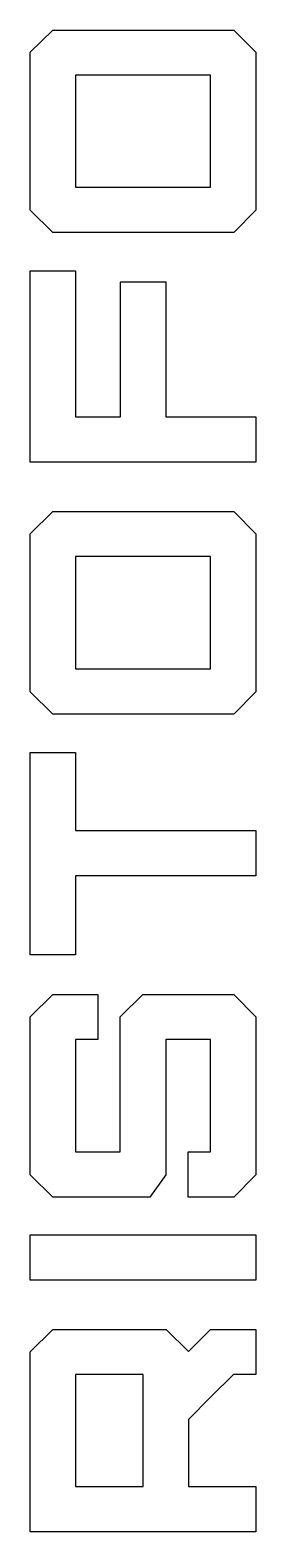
# Model space of a CAD drawing. Extents: x -2.5 to 29.1, y -2.1 to 32.5.
# Drawn here: x -2.51 to -1.51, y 5.59 to 12.25 of the extents above; entities that cross this region are included whole.
import ezdxf

# ---------------------------------------------------------------- set-up
doc = ezdxf.new("R2010")
doc.units = 0
doc.header["$MEASUREMENT"] = 0
doc.layers.add('BLACK', color=7, linetype='CONTINUOUS')

msp = doc.modelspace()

# ---------------------------------------------------------------- linework, layer by layer
at = {"layer": 'Black'}
for p, q in [((-2.51207, 12.1474), (-2.41068, 12.2459)), ((-2.41068, 12.2459), (-2.41067, 12.2459)), ((-2.41067, 12.2459), (-2.41066, 12.2459)), ((-2.41066, 12.2459), (-2.4106, 12.2459)), ((-2.4106, 12.2459), (-2.41054, 12.246)), ((-2.41054, 12.246), (-2.41052, 12.246)), ((-2.41052, 12.246), (-2.41051, 12.246)), ((-2.41051, 12.246), (-2.41044, 12.246)), ((-2.41044, 12.246), (-2.41037, 12.246)), ((-2.41037, 12.246), (-2.41035, 12.246)), ((-2.41035, 12.246), (-2.41034, 12.246)), ((-2.41034, 12.246), (-1.61022, 12.246)), ((-1.61022, 12.246), (-1.6102, 12.246)), ((-1.6102, 12.246), (-1.61018, 12.246)), ((-1.61018, 12.246), (-1.61012, 12.246)), ((-1.61012, 12.246), (-1.61005, 12.246)), ((-1.61005, 12.246), (-1.61003, 12.246)), ((-1.61003, 12.246), (-1.61001, 12.246)), ((-1.61001, 12.246), (-1.60996, 12.2459)), ((-1.60996, 12.2459), (-1.6099, 12.2459)), ((-1.6099, 12.2459), (-1.60989, 12.2459)), ((-1.60989, 12.2459), (-1.60987, 12.2459)), ((-1.60987, 12.2459), (-1.51137, 12.1474)), ((-2.51222, 12.147), (-2.5122, 12.1471)), ((-2.51222, 11.4474), (-2.51222, 12.147)), ((-2.51222, 12.147), (-2.51221, 12.147)), ((-2.51221, 12.147), (-2.51222, 12.147)), ((-2.5122, 12.1471), (-2.51219, 12.1472)), ((-2.51219, 12.1472), (-2.51218, 12.1472)), ((-2.51218, 12.1472), (-2.51217, 12.1472)), ((-2.51217, 12.1472), (-2.51213, 12.1473)), ((-2.51213, 12.1473), (-2.5121, 12.1473)), ((-2.5121, 12.1473), (-2.51208, 12.1473)), ((-2.51208, 12.1473), (-2.51207, 12.1474)), ((-1.51137, 12.1474), (-1.51135, 12.1473)), ((-1.51135, 12.1473), (-1.51134, 12.1473)), ((-1.51134, 12.1473), (-1.5113, 12.1473)), ((-1.5113, 12.1473), (-1.51127, 12.1472)), ((-1.51127, 12.1472), (-1.51126, 12.1472)), ((-1.51126, 12.1472), (-1.51125, 12.1472)), ((-1.51125, 12.1472), (-1.51124, 12.1471)), ((-1.51124, 12.1471), (-1.51122, 12.147)), ((-1.51122, 12.147), (-1.51122, 12.147)), ((-1.51122, 12.147), (-1.51122, 12.147)), ((-1.51122, 12.147), (-1.51122, 11.4474)), ((-2.31133, 12.0466), (-2.31133, 11.5493)), ((-1.71208, 12.0466), (-2.31133, 12.0466)), ((-1.71208, 11.5493), (-1.71208, 12.0466)), ((-2.31133, 11.5493), (-1.71208, 11.5493)), ((-2.5122, 11.4473), (-2.51222, 11.4474)), ((-2.51222, 11.4474), (-2.51221, 11.4474)), ((-2.51221, 11.4474), (-2.51222, 11.4474)), ((-2.51219, 11.4472), (-2.5122, 11.4473)), ((-2.51218, 11.4472), (-2.51219, 11.4472)), ((-2.51217, 11.4472), (-2.51218, 11.4472)), ((-2.51213, 11.4472), (-2.51217, 11.4472)), ((-2.5121, 11.4471), (-2.51213, 11.4472)), ((-2.51208, 11.4471), (-2.5121, 11.4471)), ((-2.51207, 11.4471), (-2.51208, 11.4471)), ((-2.41068, 11.3485), (-2.51207, 11.4471)), ((-1.51136, 11.4471), (-1.60987, 11.3485)), ((-1.51135, 11.4471), (-1.51136, 11.4471)), ((-1.51134, 11.4471), (-1.51135, 11.4471)), ((-1.5113, 11.4472), (-1.51134, 11.4471)), ((-1.51127, 11.4472), (-1.5113, 11.4472)), ((-1.51126, 11.4472), (-1.51127, 11.4472)), ((-1.51125, 11.4472), (-1.51126, 11.4472)), ((-1.51124, 11.4473), (-1.51125, 11.4472)), ((-1.51122, 11.4474), (-1.51124, 11.4473)), ((-1.51122, 11.4474), (-1.51122, 11.4474)), ((-1.51122, 11.4474), (-1.51122, 11.4474)), ((-2.41067, 11.3485), (-2.41068, 11.3485)), ((-2.41066, 11.3485), (-2.41067, 11.3485)), ((-2.41064, 11.3485), (-2.41066, 11.3485)), ((-2.41063, 11.3485), (-2.41064, 11.3485)), ((-2.41058, 11.3485), (-2.41063, 11.3485)), ((-2.41054, 11.3484), (-2.41058, 11.3485)), ((-2.41052, 11.3484), (-2.41054, 11.3484)), ((-2.41051, 11.3484), (-2.41052, 11.3484)), ((-2.41049, 11.3484), (-2.41051, 11.3484)), ((-2.41047, 11.3484), (-2.41049, 11.3484)), ((-2.41042, 11.3484), (-2.41047, 11.3484)), ((-2.41037, 11.3484), (-2.41042, 11.3484)), ((-2.41036, 11.3484), (-2.41037, 11.3484)), ((-2.41034, 11.3484), (-2.41036, 11.3484)), ((-1.61022, 11.3484), (-2.41034, 11.3484)), ((-1.6102, 11.3484), (-1.61022, 11.3484)), ((-1.61018, 11.3484), (-1.6102, 11.3484)), ((-1.61012, 11.3484), (-1.61018, 11.3484)), ((-1.61005, 11.3484), (-1.61012, 11.3484)), ((-1.61003, 11.3484), (-1.61005, 11.3484)), ((-1.61001, 11.3484), (-1.61003, 11.3484)), ((-1.60996, 11.3485), (-1.61001, 11.3484)), ((-1.6099, 11.3485), (-1.60996, 11.3485)), ((-1.60989, 11.3485), (-1.6099, 11.3485)), ((-1.60987, 11.3485), (-1.60989, 11.3485)), ((-2.51222, 10.3305), (-2.51222, 11.1786)), ((-2.51222, 11.1786), (-2.51221, 11.1786)), ((-2.51221, 11.1786), (-2.51221, 11.1787)), ((-2.51221, 11.1787), (-2.5122, 11.1787)), ((-2.5122, 11.1787), (-2.51219, 11.1788)), ((-2.51219, 11.1788), (-2.51217, 11.1788)), ((-2.51217, 11.1788), (-2.51215, 11.1788)), ((-2.51215, 11.1788), (-2.51212, 11.1789)), ((-2.51212, 11.1789), (-2.5121, 11.1789)), ((-2.5121, 11.1789), (-2.51207, 11.1789)), ((-2.51207, 11.1789), (-2.51204, 11.179)), ((-2.51204, 11.179), (-2.512, 11.179)), ((-2.512, 11.179), (-2.51197, 11.179)), ((-2.51197, 11.179), (-2.51193, 11.179)), ((-2.51193, 11.179), (-2.51189, 11.1791)), ((-2.51189, 11.1791), (-2.51185, 11.1791)), ((-2.51185, 11.1791), (-2.51181, 11.1791)), ((-2.51181, 11.1791), (-2.51177, 11.1791)), ((-2.51177, 11.1791), (-2.51172, 11.1791)), ((-2.51172, 11.1791), (-2.31183, 11.1791)), ((-2.31183, 11.1791), (-2.31179, 11.1791)), ((-2.31179, 11.1791), (-2.31174, 11.1791)), ((-2.31174, 11.1791), (-2.31171, 11.1791)), ((-2.31171, 11.1791), (-2.31166, 11.1791)), ((-2.31166, 11.1791), (-2.31162, 11.179)), ((-2.31162, 11.179), (-2.31158, 11.179)), ((-2.31158, 11.179), (-2.31155, 11.179)), ((-2.31155, 11.179), (-2.31151, 11.179)), ((-2.31151, 11.179), (-2.31148, 11.1789)), ((-2.31148, 11.1789), (-2.31145, 11.1789)), ((-2.31145, 11.1789), (-2.31143, 11.1789)), ((-2.31143, 11.1789), (-2.3114, 11.1788)), ((-2.3114, 11.1788), (-2.31138, 11.1788)), ((-2.31138, 11.1788), (-2.31136, 11.1788)), ((-2.31136, 11.1788), (-2.31135, 11.1787)), ((-2.31135, 11.1787), (-2.31134, 11.1787)), ((-2.31134, 11.1787), (-2.31134, 11.1786)), ((-2.31134, 11.1786), (-2.31133, 11.1786)), ((-2.31133, 11.1786), (-2.31133, 10.5309)), ((-2.1109, 11.1286), (-2.11089, 11.1287)), ((-2.1109, 10.5309), (-2.1109, 11.1286)), ((-2.11089, 11.1287), (-2.11088, 11.1288)), ((-2.11089, 11.1287), (-2.11089, 11.1287)), ((-2.11088, 11.1288), (-2.11087, 11.1288)), ((-2.11087, 11.1288), (-2.11085, 11.1288)), ((-2.11085, 11.1288), (-2.11084, 11.1289)), ((-2.11084, 11.1289), (-2.11081, 11.1289)), ((-2.11081, 11.1289), (-2.11079, 11.1289)), ((-2.11079, 11.1289), (-2.11075, 11.129)), ((-2.11075, 11.129), (-2.11072, 11.129)), ((-2.11072, 11.129), (-2.11069, 11.129)), ((-2.11069, 11.129), (-2.11065, 11.1291)), ((-2.11065, 11.1291), (-2.11061, 11.1291)), ((-2.11061, 11.1291), (-2.11057, 11.1291)), ((-2.11057, 11.1291), (-2.11053, 11.1291)), ((-2.11053, 11.1291), (-2.11049, 11.1291)), ((-2.11049, 11.1291), (-2.11045, 11.1291)), ((-2.11045, 11.1291), (-2.1104, 11.1291)), ((-2.1104, 11.1291), (-1.91052, 11.1291)), ((-1.91052, 11.1291), (-1.91047, 11.1291)), ((-1.91047, 11.1291), (-1.91043, 11.1291)), ((-1.91043, 11.1291), (-1.91039, 11.1291)), ((-1.91039, 11.1291), (-1.91034, 11.1291)), ((-1.91034, 11.1291), (-1.91031, 11.1291)), ((-1.91031, 11.1291), (-1.91027, 11.1291)), ((-1.91027, 11.1291), (-1.91023, 11.129)), ((-1.91023, 11.129), (-1.91019, 11.129)), ((-1.91019, 11.129), (-1.91017, 11.129)), ((-1.91017, 11.129), (-1.91013, 11.1289)), ((-1.91013, 11.1289), (-1.91011, 11.1289)), ((-1.91011, 11.1289), (-1.91008, 11.1289)), ((-1.91008, 11.1289), (-1.91007, 11.1288)), ((-1.91007, 11.1288), (-1.91005, 11.1288)), ((-1.91005, 11.1288), (-1.91004, 11.1288)), ((-1.91004, 11.1288), (-1.91002, 11.1287)), ((-1.91002, 11.1287), (-1.91002, 11.1287)), ((-1.91002, 11.1287), (-1.91002, 11.1286)), ((-1.91002, 11.1286), (-1.91002, 10.5309)), ((-2.31133, 10.5309), (-2.1109, 10.5309)), ((-1.91002, 10.5309), (-1.51172, 10.5309)), ((-1.51172, 10.5309), (-1.51167, 10.5309)), ((-1.51167, 10.5309), (-1.51163, 10.5309)), ((-1.51163, 10.5309), (-1.51159, 10.5309)), ((-1.51159, 10.5309), (-1.51155, 10.5309)), ((-1.51155, 10.5309), (-1.51151, 10.5309)), ((-1.51151, 10.5309), (-1.51147, 10.5308)), ((-1.51147, 10.5308), (-1.51143, 10.5308)), ((-1.51143, 10.5308), (-1.5114, 10.5308)), ((-1.5114, 10.5308), (-1.51137, 10.5308)), ((-1.51137, 10.5308), (-1.51134, 10.5307)), ((-1.51134, 10.5307), (-1.51131, 10.5307)), ((-1.51131, 10.5307), (-1.51129, 10.5307)), ((-1.51129, 10.5307), (-1.51127, 10.5306)), ((-1.51127, 10.5306), (-1.51125, 10.5306)), ((-1.51125, 10.5306), (-1.51124, 10.5305)), ((-1.51124, 10.5305), (-1.51123, 10.5305)), ((-1.51123, 10.5305), (-1.51123, 10.5305)), ((-1.51123, 10.5305), (-1.51122, 10.5304)), ((-1.51122, 10.5304), (-1.51122, 10.3305)), ((-2.51221, 10.3305), (-2.51222, 10.3305)), ((-2.51221, 10.3304), (-2.51221, 10.3305)), ((-2.5122, 10.3304), (-2.51221, 10.3304)), ((-2.51219, 10.3303), (-2.5122, 10.3304)), ((-2.51217, 10.3303), (-2.51219, 10.3303)), ((-2.51215, 10.3303), (-2.51217, 10.3303)), ((-2.51212, 10.3302), (-2.51215, 10.3303)), ((-2.5121, 10.3302), (-2.51212, 10.3302)), ((-2.51207, 10.3302), (-2.5121, 10.3302)), ((-2.51204, 10.3301), (-2.51207, 10.3302)), ((-2.512, 10.3301), (-2.51204, 10.3301)), ((-2.51197, 10.3301), (-2.512, 10.3301)), ((-2.51193, 10.3301), (-2.51197, 10.3301)), ((-2.51189, 10.33), (-2.51193, 10.3301)), ((-2.51185, 10.33), (-2.51189, 10.33)), ((-2.51181, 10.33), (-2.51185, 10.33)), ((-2.51177, 10.33), (-2.51181, 10.33)), ((-2.51172, 10.33), (-2.51177, 10.33)), ((-1.51172, 10.33), (-2.51172, 10.33)), ((-1.51167, 10.33), (-1.51172, 10.33)), ((-1.51163, 10.33), (-1.51167, 10.33)), ((-1.51159, 10.33), (-1.51163, 10.33)), ((-1.51155, 10.33), (-1.51159, 10.33)), ((-1.51151, 10.3301), (-1.51155, 10.33)), ((-1.51147, 10.3301), (-1.51151, 10.3301)), ((-1.51143, 10.3301), (-1.51147, 10.3301)), ((-1.5114, 10.3301), (-1.51143, 10.3301)), ((-1.51137, 10.3302), (-1.5114, 10.3301)), ((-1.51134, 10.3302), (-1.51137, 10.3302)), ((-1.51131, 10.3302), (-1.51134, 10.3302)), ((-1.51129, 10.3303), (-1.51131, 10.3302)), ((-1.51127, 10.3303), (-1.51129, 10.3303)), ((-1.51125, 10.3303), (-1.51127, 10.3303)), ((-1.51124, 10.3304), (-1.51125, 10.3303)), ((-1.51123, 10.3304), (-1.51124, 10.3304)), ((-1.51122, 10.3305), (-1.51123, 10.3305)), ((-1.51123, 10.3305), (-1.51123, 10.3304)), ((-2.51207, 10.0124), (-2.41068, 10.111)), ((-2.41068, 10.111), (-2.41067, 10.111)), ((-2.41067, 10.111), (-2.41066, 10.111)), ((-2.41066, 10.111), (-2.4106, 10.111)), ((-2.4106, 10.111), (-2.41054, 10.111)), ((-2.41054, 10.111), (-2.41052, 10.1111)), ((-2.41052, 10.1111), (-2.41051, 10.1111)), ((-2.41051, 10.1111), (-2.41043, 10.1111)), ((-2.41043, 10.1111), (-2.41037, 10.1111)), ((-2.41037, 10.1111), (-2.41036, 10.1111)), ((-2.41036, 10.1111), (-2.41034, 10.1111)), ((-2.41034, 10.1111), (-1.61022, 10.1111)), ((-1.61022, 10.1111), (-1.6102, 10.1111)), ((-1.6102, 10.1111), (-1.61018, 10.1111)), ((-1.61018, 10.1111), (-1.61012, 10.1111)), ((-1.61012, 10.1111), (-1.61005, 10.1111)), ((-1.61005, 10.1111), (-1.61003, 10.1111)), ((-1.61003, 10.1111), (-1.61001, 10.111)), ((-1.61001, 10.111), (-1.60996, 10.111)), ((-1.60996, 10.111), (-1.6099, 10.111)), ((-1.6099, 10.111), (-1.60989, 10.111)), ((-1.60989, 10.111), (-1.60987, 10.1109)), ((-1.60987, 10.1109), (-1.51136, 10.0124)), ((-2.51222, 10.0121), (-2.5122, 10.0122)), ((-2.51222, 9.31251), (-2.51222, 10.0121)), ((-2.51222, 10.0121), (-2.51221, 10.0121)), ((-2.51221, 10.0121), (-2.51222, 10.0121)), ((-2.5122, 10.0122), (-2.51219, 10.0123)), ((-2.51219, 10.0123), (-2.51218, 10.0123)), ((-2.51218, 10.0123), (-2.51217, 10.0123)), ((-2.51217, 10.0123), (-2.51213, 10.0124)), ((-2.51213, 10.0124), (-2.5121, 10.0124)), ((-2.5121, 10.0124), (-2.51208, 10.0124)), ((-2.51208, 10.0124), (-2.51207, 10.0124)), ((-1.51136, 10.0124), (-1.51135, 10.0124)), ((-1.51135, 10.0124), (-1.51134, 10.0124)), ((-1.51134, 10.0124), (-1.5113, 10.0124)), ((-1.5113, 10.0124), (-1.51127, 10.0123)), ((-1.51127, 10.0123), (-1.51126, 10.0123)), ((-1.51126, 10.0123), (-1.51125, 10.0123)), ((-1.51125, 10.0123), (-1.51124, 10.0122)), ((-1.51124, 10.0122), (-1.51122, 10.0121)), ((-1.51122, 10.0121), (-1.51122, 10.0121)), ((-1.51122, 10.0121), (-1.51122, 10.0121)), ((-1.51122, 10.0121), (-1.51122, 9.31251)), ((-2.31133, 9.91165), (-2.31133, 9.41437)), ((-1.71208, 9.91165), (-2.31133, 9.91165)), ((-1.71208, 9.41437), (-1.71208, 9.91165)), ((-2.31133, 9.41437), (-1.71208, 9.41437)), ((-2.51221, 9.31248), (-2.51222, 9.31251)), ((-2.51222, 9.31246), (-2.51221, 9.31248)), ((-2.5122, 9.3124), (-2.51222, 9.31246)), ((-2.51219, 9.31234), (-2.5122, 9.3124)), ((-2.51218, 9.31232), (-2.51219, 9.31234)), ((-2.51217, 9.31229), (-2.51218, 9.31232)), ((-2.51213, 9.31224), (-2.51217, 9.31229)), ((-2.5121, 9.31219), (-2.51213, 9.31224)), ((-2.51208, 9.31217), (-2.5121, 9.31219)), ((-2.51207, 9.31215), (-2.51208, 9.31217)), ((-2.41068, 9.21362), (-2.51207, 9.31215)), ((-1.51136, 9.31216), (-1.60987, 9.21363)), ((-1.51135, 9.31218), (-1.51136, 9.31216)), ((-1.51134, 9.31219), (-1.51135, 9.31218)), ((-1.5113, 9.31224), (-1.51134, 9.31219)), ((-1.51127, 9.3123), (-1.5113, 9.31224)), ((-1.51126, 9.31232), (-1.51127, 9.3123)), ((-1.51125, 9.31234), (-1.51126, 9.31232)), ((-1.51124, 9.31241), (-1.51125, 9.31234)), ((-1.51122, 9.31247), (-1.51124, 9.31241)), ((-1.51122, 9.31251), (-1.51122, 9.31249)), ((-1.51122, 9.31249), (-1.51122, 9.31247)), ((-2.41067, 9.21361), (-2.41068, 9.21362)), ((-2.41066, 9.2136), (-2.41067, 9.21361)), ((-2.41064, 9.21359), (-2.41066, 9.2136)), ((-2.41063, 9.21358), (-2.41064, 9.21359)), ((-2.41058, 9.21355), (-2.41063, 9.21358)), ((-2.41054, 9.21352), (-2.41058, 9.21355)), ((-2.41052, 9.21352), (-2.41054, 9.21352)), ((-2.41051, 9.21351), (-2.41052, 9.21352)), ((-2.41049, 9.21351), (-2.41051, 9.21351)), ((-2.41047, 9.2135), (-2.41049, 9.21351)), ((-2.41042, 9.21349), (-2.41047, 9.2135)), ((-2.41037, 9.21348), (-2.41042, 9.21349)), ((-2.41036, 9.21348), (-2.41037, 9.21348)), ((-2.41034, 9.21348), (-2.41036, 9.21348)), ((-1.61022, 9.21348), (-2.41034, 9.21348)), ((-1.6102, 9.21348), (-1.61022, 9.21348)), ((-1.61018, 9.21348), (-1.6102, 9.21348)), ((-1.61012, 9.2135), (-1.61018, 9.21348)), ((-1.61005, 9.21351), (-1.61012, 9.2135)), ((-1.61003, 9.21352), (-1.61005, 9.21351)), ((-1.61001, 9.21353), (-1.61003, 9.21352)), ((-1.60996, 9.21356), (-1.61001, 9.21353)), ((-1.6099, 9.2136), (-1.60996, 9.21356)), ((-1.60989, 9.21361), (-1.6099, 9.2136)), ((-1.60987, 9.21363), (-1.60989, 9.21361)), ((-2.51222, 9.04328), (-2.51221, 9.04332)), ((-2.51222, 8.14667), (-2.51222, 9.04328)), ((-2.51221, 9.04336), (-2.5122, 9.0434)), ((-2.51221, 9.04332), (-2.51221, 9.04336)), ((-2.5122, 9.0434), (-2.51219, 9.04345)), ((-2.51219, 9.04345), (-2.51217, 9.04349)), ((-2.51217, 9.04349), (-2.51215, 9.04353)), ((-2.51215, 9.04353), (-2.51212, 9.04356)), ((-2.51212, 9.04356), (-2.5121, 9.0436)), ((-2.5121, 9.0436), (-2.51207, 9.04363)), ((-2.51207, 9.04363), (-2.51204, 9.04366)), ((-2.51204, 9.04366), (-2.512, 9.04368)), ((-2.512, 9.04368), (-2.51197, 9.04371)), ((-2.51197, 9.04371), (-2.51193, 9.04373)), ((-2.51193, 9.04373), (-2.51189, 9.04375)), ((-2.51189, 9.04375), (-2.51185, 9.04375)), ((-2.51185, 9.04375), (-2.51181, 9.04377)), ((-2.51181, 9.04377), (-2.51177, 9.04377)), ((-2.51177, 9.04377), (-2.51172, 9.04378)), ((-2.51172, 9.04378), (-2.31183, 9.04378)), ((-2.31183, 9.04378), (-2.31179, 9.04377)), ((-2.31179, 9.04377), (-2.31174, 9.04377)), ((-2.31174, 9.04377), (-2.31171, 9.04375)), ((-2.31171, 9.04375), (-2.31166, 9.04375)), ((-2.31166, 9.04375), (-2.31162, 9.04373)), ((-2.31162, 9.04373), (-2.31158, 9.04371)), ((-2.31158, 9.04371), (-2.31155, 9.04368)), ((-2.31155, 9.04368), (-2.31151, 9.04366)), ((-2.31151, 9.04366), (-2.31148, 9.04363)), ((-2.31148, 9.04363), (-2.31145, 9.0436)), ((-2.31145, 9.0436), (-2.31143, 9.04356)), ((-2.31143, 9.04356), (-2.3114, 9.04353)), ((-2.3114, 9.04353), (-2.31138, 9.04349)), ((-2.31138, 9.04349), (-2.31136, 9.04345)), ((-2.31136, 9.04345), (-2.31135, 9.0434)), ((-2.31135, 9.0434), (-2.31134, 9.04336)), ((-2.31134, 9.04336), (-2.31134, 9.04332)), ((-2.31134, 9.04332), (-2.31133, 9.04328)), ((-2.31133, 9.04328), (-2.31133, 8.69684)), ((-2.31133, 8.69684), (-1.51172, 8.69684)), ((-1.51172, 8.69684), (-1.51167, 8.69683)), ((-1.51167, 8.69683), (-1.51163, 8.69683)), ((-1.51163, 8.69683), (-1.51159, 8.69682)), ((-1.51159, 8.69682), (-1.51155, 8.69681)), ((-1.51155, 8.69681), (-1.51151, 8.69679)), ((-1.51151, 8.69679), (-1.51147, 8.69677)), ((-1.51147, 8.69677), (-1.51143, 8.69674)), ((-1.51143, 8.69674), (-1.5114, 8.69672)), ((-1.5114, 8.69672), (-1.51137, 8.69669)), ((-1.51137, 8.69669), (-1.51134, 8.69666)), ((-1.51134, 8.69666), (-1.51131, 8.69662)), ((-1.51131, 8.69662), (-1.51129, 8.69659)), ((-1.51129, 8.69659), (-1.51127, 8.69655)), ((-1.51127, 8.69655), (-1.51125, 8.69651)), ((-1.51125, 8.69651), (-1.51124, 8.69647)), ((-1.51124, 8.69647), (-1.51123, 8.69643)), ((-1.51123, 8.69643), (-1.51123, 8.69639)), ((-1.51123, 8.69639), (-1.51122, 8.69634)), ((-1.51122, 8.69634), (-1.51122, 8.49645)), ((-1.51172, 8.49595), (-2.31133, 8.49595)), ((-2.31133, 8.49595), (-2.31133, 8.14667)), ((-1.51167, 8.49596), (-1.51172, 8.49595)), ((-1.51163, 8.49596), (-1.51167, 8.49596)), ((-1.51159, 8.49598), (-1.51163, 8.49596)), ((-1.51155, 8.49598), (-1.51159, 8.49598)), ((-1.51151, 8.49601), (-1.51155, 8.49598)), ((-1.51147, 8.49602), (-1.51151, 8.49601)), ((-1.51143, 8.49605), (-1.51147, 8.49602)), ((-1.5114, 8.49607), (-1.51143, 8.49605)), ((-1.51137, 8.49611), (-1.5114, 8.49607)), ((-1.51134, 8.49613), (-1.51137, 8.49611)), ((-1.51131, 8.49617), (-1.51134, 8.49613)), ((-1.51129, 8.4962), (-1.51131, 8.49617)), ((-1.51127, 8.49624), (-1.51129, 8.4962)), ((-1.51125, 8.49628), (-1.51127, 8.49624)), ((-1.51124, 8.49633), (-1.51125, 8.49628)), ((-1.51123, 8.49637), (-1.51124, 8.49633)), ((-1.51122, 8.49645), (-1.51123, 8.49641)), ((-1.51123, 8.49641), (-1.51123, 8.49637)), ((-2.51221, 8.14662), (-2.51222, 8.14667)), ((-2.51221, 8.14658), (-2.51221, 8.14662)), ((-2.5122, 8.14654), (-2.51221, 8.14658)), ((-2.51219, 8.14649), (-2.5122, 8.14654)), ((-2.51217, 8.14645), (-2.51219, 8.14649)), ((-2.51215, 8.14641), (-2.51217, 8.14645)), ((-2.51212, 8.14638), (-2.51215, 8.14641)), ((-2.5121, 8.14634), (-2.51212, 8.14638)), ((-2.51207, 8.14632), (-2.5121, 8.14634)), ((-2.51204, 8.14628), (-2.51207, 8.14632)), ((-2.512, 8.14626), (-2.51204, 8.14628)), ((-2.51197, 8.14623), (-2.512, 8.14626)), ((-2.51193, 8.14622), (-2.51197, 8.14623)), ((-2.51189, 8.1462), (-2.51193, 8.14622)), ((-2.51185, 8.14619), (-2.51189, 8.1462)), ((-2.51181, 8.14617), (-2.51185, 8.14619)), ((-2.51177, 8.14617), (-2.51181, 8.14617)), ((-2.51172, 8.14616), (-2.51177, 8.14617)), ((-2.31183, 8.14616), (-2.51172, 8.14616)), ((-2.31179, 8.14617), (-2.31183, 8.14616)), ((-2.31174, 8.14617), (-2.31179, 8.14617)), ((-2.31171, 8.14619), (-2.31174, 8.14617)), ((-2.31166, 8.1462), (-2.31171, 8.14619)), ((-2.31162, 8.14622), (-2.31166, 8.1462)), ((-2.31158, 8.14623), (-2.31162, 8.14622)), ((-2.31155, 8.14626), (-2.31158, 8.14623)), ((-2.31151, 8.14628), (-2.31155, 8.14626)), ((-2.31148, 8.14632), (-2.31151, 8.14628)), ((-2.31145, 8.14634), (-2.31148, 8.14632)), ((-2.31143, 8.14638), (-2.31145, 8.14634)), ((-2.3114, 8.14641), (-2.31143, 8.14638)), ((-2.31138, 8.14645), (-2.3114, 8.14641)), ((-2.31136, 8.14649), (-2.31138, 8.14645)), ((-2.31135, 8.14654), (-2.31136, 8.14649)), ((-2.31134, 8.14658), (-2.31135, 8.14654)), ((-2.31133, 8.14667), (-2.31134, 8.14662)), ((-2.31134, 8.14662), (-2.31134, 8.14658)), ((-2.51207, 7.87141), (-2.41068, 7.96991)), ((-2.41068, 7.96991), (-2.41067, 7.96992)), ((-2.41067, 7.96992), (-2.41066, 7.96994)), ((-2.41066, 7.96994), (-2.4106, 7.96997)), ((-2.4106, 7.96997), (-2.41054, 7.97001)), ((-2.41054, 7.97001), (-2.41052, 7.97002)), ((-2.41052, 7.97002), (-2.41051, 7.97002)), ((-2.41051, 7.97002), (-2.41044, 7.97004)), ((-2.41044, 7.97004), (-2.41037, 7.97005)), ((-2.41037, 7.97005), (-2.41035, 7.97005)), ((-2.41035, 7.97005), (-2.41034, 7.97005)), ((-2.41034, 7.97005), (-2.21189, 7.97005)), ((-2.21189, 7.97005), (-2.21184, 7.97005)), ((-2.21184, 7.97005), (-2.2118, 7.97005)), ((-2.2118, 7.97005), (-2.21176, 7.97003)), ((-2.21176, 7.97003), (-2.21172, 7.97002)), ((-2.21172, 7.97002), (-2.21168, 7.97)), ((-2.21168, 7.97), (-2.21164, 7.96999)), ((-2.21164, 7.96999), (-2.2116, 7.96996)), ((-2.2116, 7.96996), (-2.21157, 7.96994)), ((-2.21157, 7.96994), (-2.21154, 7.9699)), ((-2.21154, 7.9699), (-2.2115, 7.96988)), ((-2.2115, 7.96988), (-2.21148, 7.96984)), ((-2.21148, 7.96984), (-2.21145, 7.9698)), ((-2.21145, 7.9698), (-2.21144, 7.96976)), ((-2.21144, 7.96976), (-2.21142, 7.96972)), ((-2.21142, 7.96972), (-2.21141, 7.96968)), ((-2.21141, 7.96968), (-2.2114, 7.96964)), ((-2.2114, 7.96964), (-2.2114, 7.9696)), ((-2.2114, 7.9696), (-2.21139, 7.96955)), ((-2.21139, 7.96955), (-2.21139, 7.77111)), ((-2.1124, 7.8714), (-2.01246, 7.96991)), ((-2.01246, 7.96991), (-2.01244, 7.96992)), ((-2.01244, 7.96992), (-2.01242, 7.96994)), ((-2.01242, 7.96994), (-2.01237, 7.96997)), ((-2.01237, 7.96997), (-2.01231, 7.97001)), ((-2.01231, 7.97001), (-2.01229, 7.97001)), ((-2.01229, 7.97001), (-2.01227, 7.97002)), ((-2.01227, 7.97002), (-2.01221, 7.97004)), ((-2.01221, 7.97004), (-2.01214, 7.97005)), ((-2.01214, 7.97005), (-2.01212, 7.97005)), ((-2.01212, 7.97005), (-2.0121, 7.97005)), ((-2.0121, 7.97005), (-1.61022, 7.97005)), ((-1.61022, 7.97005), (-1.6102, 7.97005)), ((-1.6102, 7.97005), (-1.61018, 7.97005)), ((-1.61018, 7.97005), (-1.61012, 7.97004)), ((-1.61012, 7.97004), (-1.61005, 7.97002)), ((-1.61005, 7.97002), (-1.61003, 7.97001)), ((-1.61003, 7.97001), (-1.61001, 7.97001)), ((-1.61001, 7.97001), (-1.60996, 7.96997)), ((-1.60996, 7.96997), (-1.6099, 7.96994)), ((-1.6099, 7.96994), (-1.60989, 7.96992)), ((-1.60989, 7.96992), (-1.60987, 7.96991)), ((-1.60987, 7.96991), (-1.51137, 7.8714)), ((-2.51222, 7.8711), (-2.5122, 7.87116)), ((-2.51221, 7.87108), (-2.51222, 7.8711)), ((-2.51222, 7.87105), (-2.51221, 7.87108)), ((-2.51222, 7.17147), (-2.51222, 7.87105)), ((-2.5122, 7.87116), (-2.51219, 7.87122)), ((-2.51219, 7.87122), (-2.51218, 7.87124)), ((-2.51218, 7.87124), (-2.51217, 7.87127)), ((-2.51217, 7.87127), (-2.51213, 7.87132)), ((-2.51213, 7.87132), (-2.5121, 7.87137)), ((-2.5121, 7.87137), (-2.51208, 7.87139)), ((-2.51208, 7.87139), (-2.51207, 7.87141)), ((-2.11255, 7.87105), (-2.11254, 7.87107)), ((-2.11255, 7.27333), (-2.11255, 7.87105)), ((-2.11254, 7.8711), (-2.11253, 7.87115)), ((-2.11254, 7.87107), (-2.11254, 7.8711)), ((-2.11253, 7.87115), (-2.11252, 7.87122)), ((-2.11252, 7.87122), (-2.11251, 7.87124)), ((-2.11251, 7.87124), (-2.1125, 7.87126)), ((-2.1125, 7.87126), (-2.11246, 7.87132)), ((-2.11246, 7.87132), (-2.11243, 7.87137)), ((-2.11243, 7.87137), (-2.11241, 7.87139)), ((-2.11241, 7.87139), (-2.1124, 7.8714)), ((-1.51137, 7.8714), (-1.51135, 7.87138)), ((-1.51135, 7.87138), (-1.51134, 7.87137)), ((-1.51134, 7.87137), (-1.5113, 7.87132)), ((-1.5113, 7.87132), (-1.51127, 7.87126)), ((-1.51127, 7.87126), (-1.51126, 7.87124)), ((-1.51126, 7.87124), (-1.51125, 7.87122)), ((-1.51125, 7.87122), (-1.51124, 7.87115)), ((-1.51124, 7.87115), (-1.51122, 7.87109)), ((-1.51122, 7.87109), (-1.51122, 7.87107)), ((-1.51122, 7.87107), (-1.51122, 7.87105)), ((-1.51122, 7.87105), (-1.51122, 7.17147)), ((-2.21189, 7.77061), (-2.31133, 7.77061)), ((-2.31133, 7.77061), (-2.31133, 7.27333)), ((-2.21184, 7.77061), (-2.21189, 7.77061)), ((-2.2118, 7.77061), (-2.21184, 7.77061)), ((-2.21176, 7.77063), (-2.2118, 7.77061)), ((-2.21172, 7.77064), (-2.21176, 7.77063)), ((-2.21168, 7.77066), (-2.21172, 7.77064)), ((-2.21164, 7.77067), (-2.21168, 7.77066)), ((-2.2116, 7.7707), (-2.21164, 7.77067)), ((-2.21157, 7.77072), (-2.2116, 7.7707)), ((-2.21154, 7.77076), (-2.21157, 7.77072)), ((-2.2115, 7.77079), (-2.21154, 7.77076)), ((-2.21148, 7.77082), (-2.2115, 7.77079)), ((-2.21145, 7.77086), (-2.21148, 7.77082)), ((-2.21144, 7.7709), (-2.21145, 7.77086)), ((-2.21142, 7.77093), (-2.21144, 7.7709)), ((-2.21141, 7.77098), (-2.21142, 7.77093)), ((-2.2114, 7.77102), (-2.21141, 7.77098)), ((-2.21139, 7.77111), (-2.2114, 7.77106)), ((-2.2114, 7.77106), (-2.2114, 7.77102)), ((-1.71208, 7.77061), (-1.91022, 7.77061)), ((-1.91022, 7.77061), (-1.91022, 7.17147)), ((-1.71208, 7.27333), (-1.71208, 7.77061)), ((-2.31133, 7.27333), (-2.11255, 7.27333)), ((-1.81094, 7.27291), (-1.81092, 7.27295)), ((-1.81094, 7.27287), (-1.81094, 7.27291)), ((-1.81094, 7.27283), (-1.81094, 7.27287)), ((-1.81094, 7.07294), (-1.81094, 7.27283)), ((-1.81092, 7.27295), (-1.81091, 7.273)), ((-1.81091, 7.273), (-1.81089, 7.27304)), ((-1.81089, 7.27304), (-1.81088, 7.27308)), ((-1.81088, 7.27308), (-1.81085, 7.27311)), ((-1.81085, 7.27311), (-1.81083, 7.27315)), ((-1.81083, 7.27315), (-1.81079, 7.27318)), ((-1.81079, 7.27318), (-1.81076, 7.27321)), ((-1.81076, 7.27321), (-1.81073, 7.27323)), ((-1.81073, 7.27323), (-1.81069, 7.27326)), ((-1.81069, 7.27326), (-1.81065, 7.27328)), ((-1.81065, 7.27328), (-1.81061, 7.2733)), ((-1.81061, 7.2733), (-1.81057, 7.27331)), ((-1.81057, 7.27331), (-1.81053, 7.27332)), ((-1.81053, 7.27332), (-1.81049, 7.27332)), ((-1.81049, 7.27332), (-1.81044, 7.27333)), ((-1.81044, 7.27333), (-1.71208, 7.27333)), ((-2.51221, 7.17144), (-2.51222, 7.17147)), ((-2.51222, 7.17142), (-2.51221, 7.17144)), ((-2.5122, 7.17136), (-2.51222, 7.17142)), ((-2.51219, 7.1713), (-2.5122, 7.17136)), ((-2.51218, 7.17128), (-2.51219, 7.1713)), ((-2.51217, 7.17125), (-2.51218, 7.17128)), ((-2.51213, 7.1712), (-2.51217, 7.17125)), ((-2.5121, 7.17115), (-2.51213, 7.1712)), ((-2.51208, 7.17113), (-2.5121, 7.17115)), ((-2.51207, 7.17111), (-2.51208, 7.17113)), ((-2.41068, 7.07258), (-2.51207, 7.17111)), ((-1.91032, 7.17118), (-1.98171, 7.07265)), ((-1.91029, 7.17124), (-1.91032, 7.17118)), ((-1.91025, 7.1713), (-1.91029, 7.17124)), ((-1.91024, 7.17134), (-1.91025, 7.17132)), ((-1.91025, 7.17132), (-1.91025, 7.1713)), ((-1.91023, 7.17141), (-1.91024, 7.17134)), ((-1.91022, 7.17147), (-1.91023, 7.17141)), ((-1.51136, 7.17112), (-1.60987, 7.07259)), ((-1.51135, 7.17114), (-1.51136, 7.17112)), ((-1.51134, 7.17115), (-1.51135, 7.17114)), ((-1.5113, 7.17121), (-1.51134, 7.17115)), ((-1.51127, 7.17126), (-1.5113, 7.17121)), ((-1.51126, 7.17128), (-1.51127, 7.17126)), ((-1.51125, 7.1713), (-1.51126, 7.17128)), ((-1.51124, 7.17137), (-1.51125, 7.1713)), ((-1.51122, 7.17143), (-1.51124, 7.17137)), ((-1.51122, 7.17147), (-1.51122, 7.17145)), ((-1.51122, 7.17145), (-1.51122, 7.17143)), ((-2.41067, 7.07257), (-2.41068, 7.07258)), ((-2.41066, 7.07256), (-2.41067, 7.07257)), ((-2.4106, 7.07252), (-2.41066, 7.07256)), ((-2.41054, 7.07249), (-2.4106, 7.07252)), ((-2.41052, 7.07248), (-2.41054, 7.07249)), ((-2.41051, 7.07247), (-2.41052, 7.07248)), ((-2.41043, 7.07246), (-2.41051, 7.07247)), ((-2.41037, 7.07244), (-2.41043, 7.07246)), ((-2.41036, 7.07245), (-2.41037, 7.07244)), ((-2.41034, 7.07244), (-2.41036, 7.07245)), ((-1.98211, 7.07244), (-2.41034, 7.07244)), ((-1.98205, 7.07245), (-1.98211, 7.07244)), ((-1.98199, 7.07246), (-1.98205, 7.07245)), ((-1.98197, 7.07247), (-1.98199, 7.07246)), ((-1.98194, 7.07247), (-1.98197, 7.07247)), ((-1.98189, 7.0725), (-1.98194, 7.07247)), ((-1.98183, 7.07253), (-1.98189, 7.0725)), ((-1.98181, 7.07255), (-1.98183, 7.07253)), ((-1.98179, 7.07256), (-1.98181, 7.07255)), ((-1.98175, 7.07261), (-1.98179, 7.07256)), ((-1.98171, 7.07265), (-1.98175, 7.07261)), ((-1.81094, 7.0729), (-1.81094, 7.07294)), ((-1.81094, 7.07285), (-1.81094, 7.0729)), ((-1.81092, 7.07282), (-1.81094, 7.07285)), ((-1.81091, 7.07277), (-1.81092, 7.07282)), ((-1.81089, 7.07273), (-1.81091, 7.07277)), ((-1.81088, 7.07269), (-1.81089, 7.07273)), ((-1.81085, 7.07266), (-1.81088, 7.07269)), ((-1.81083, 7.07262), (-1.81085, 7.07266)), ((-1.81079, 7.07259), (-1.81083, 7.07262)), ((-1.81076, 7.07256), (-1.81079, 7.07259)), ((-1.81073, 7.07254), (-1.81076, 7.07256)), ((-1.81069, 7.07251), (-1.81073, 7.07254)), ((-1.81065, 7.07249), (-1.81069, 7.07251)), ((-1.81061, 7.07247), (-1.81065, 7.07249)), ((-1.81057, 7.07246), (-1.81061, 7.07247)), ((-1.81053, 7.07245), (-1.81057, 7.07246)), ((-1.81049, 7.07245), (-1.81053, 7.07245)), ((-1.81044, 7.07244), (-1.81049, 7.07245)), ((-1.61022, 7.07244), (-1.81044, 7.07244)), ((-1.6102, 7.07245), (-1.61022, 7.07244)), ((-1.61018, 7.07244), (-1.6102, 7.07245)), ((-1.61012, 7.07246), (-1.61018, 7.07244)), ((-1.61005, 7.07247), (-1.61012, 7.07246)), ((-1.61003, 7.07248), (-1.61005, 7.07247)), ((-1.61001, 7.07249), (-1.61003, 7.07248)), ((-1.60996, 7.07253), (-1.61001, 7.07249)), ((-1.6099, 7.07256), (-1.60996, 7.07253)), ((-1.60989, 7.07257), (-1.6099, 7.07256)), ((-1.60987, 7.07259), (-1.60989, 7.07257)), ((-2.51222, 6.90475), (-2.51221, 6.9048)), ((-2.51222, 6.70486), (-2.51222, 6.90475)), ((-2.51221, 6.90484), (-2.5122, 6.90488)), ((-2.51221, 6.9048), (-2.51221, 6.90484)), ((-2.5122, 6.90488), (-2.51219, 6.90492)), ((-2.51219, 6.90492), (-2.51217, 6.90496)), ((-2.51217, 6.90496), (-2.51215, 6.905)), ((-2.51215, 6.905), (-2.51212, 6.90504)), ((-2.51212, 6.90504), (-2.5121, 6.90507)), ((-2.5121, 6.90507), (-2.51207, 6.9051)), ((-2.51207, 6.9051), (-2.51204, 6.90513)), ((-2.51204, 6.90513), (-2.512, 6.90516)), ((-2.512, 6.90516), (-2.51197, 6.90518)), ((-2.51197, 6.90518), (-2.51193, 6.9052)), ((-2.51193, 6.9052), (-2.51189, 6.90522)), ((-2.51189, 6.90522), (-2.51185, 6.90523)), ((-2.51185, 6.90523), (-2.51181, 6.90524)), ((-2.51181, 6.90524), (-2.51177, 6.90524)), ((-2.51177, 6.90524), (-2.51172, 6.90525)), ((-2.51172, 6.90525), (-1.51172, 6.90525)), ((-1.51172, 6.90525), (-1.51167, 6.90524)), ((-1.51167, 6.90524), (-1.51163, 6.90524)), ((-1.51163, 6.90524), (-1.51159, 6.90523)), ((-1.51159, 6.90523), (-1.51155, 6.90522)), ((-1.51155, 6.90522), (-1.51151, 6.9052)), ((-1.51151, 6.9052), (-1.51147, 6.90518)), ((-1.51147, 6.90518), (-1.51143, 6.90516)), ((-1.51143, 6.90516), (-1.5114, 6.90513)), ((-1.5114, 6.90513), (-1.51137, 6.9051)), ((-1.51137, 6.9051), (-1.51134, 6.90507)), ((-1.51134, 6.90507), (-1.51131, 6.90504)), ((-1.51131, 6.90504), (-1.51129, 6.905)), ((-1.51129, 6.905), (-1.51127, 6.90496)), ((-1.51127, 6.90496), (-1.51125, 6.90492)), ((-1.51125, 6.90492), (-1.51124, 6.90488)), ((-1.51124, 6.90488), (-1.51123, 6.90484)), ((-1.51123, 6.90484), (-1.51123, 6.9048)), ((-1.51123, 6.9048), (-1.51122, 6.90475)), ((-1.51122, 6.90475), (-1.51122, 6.70486)), ((-2.51221, 6.70482), (-2.51222, 6.70486)), ((-2.51221, 6.70478), (-2.51221, 6.70482)), ((-2.5122, 6.70474), (-2.51221, 6.70478)), ((-2.51219, 6.70469), (-2.5122, 6.70474)), ((-2.51217, 6.70465), (-2.51219, 6.70469)), ((-2.51215, 6.70461), (-2.51217, 6.70465)), ((-2.51212, 6.70458), (-2.51215, 6.70461)), ((-2.5121, 6.70454), (-2.51212, 6.70458)), ((-2.51207, 6.70452), (-2.5121, 6.70454)), ((-2.51204, 6.70448), (-2.51207, 6.70452)), ((-2.512, 6.70446), (-2.51204, 6.70448)), ((-2.51197, 6.70443), (-2.512, 6.70446)), ((-2.51193, 6.70442), (-2.51197, 6.70443)), ((-2.51189, 6.70439), (-2.51193, 6.70442)), ((-2.51185, 6.70439), (-2.51189, 6.70439)), ((-2.51181, 6.70437), (-2.51185, 6.70439)), ((-2.51177, 6.70437), (-2.51181, 6.70437)), ((-2.51172, 6.70437), (-2.51177, 6.70437)), ((-1.51172, 6.70437), (-2.51172, 6.70437)), ((-1.51167, 6.70437), (-1.51172, 6.70437)), ((-1.51163, 6.70437), (-1.51167, 6.70437)), ((-1.51159, 6.70439), (-1.51163, 6.70437)), ((-1.51155, 6.70439), (-1.51159, 6.70439)), ((-1.51151, 6.70442), (-1.51155, 6.70439)), ((-1.51147, 6.70443), (-1.51151, 6.70442)), ((-1.51143, 6.70446), (-1.51147, 6.70443)), ((-1.5114, 6.70448), (-1.51143, 6.70446)), ((-1.51137, 6.70452), (-1.5114, 6.70448)), ((-1.51134, 6.70454), (-1.51137, 6.70452)), ((-1.51131, 6.70458), (-1.51134, 6.70454)), ((-1.51129, 6.70461), (-1.51131, 6.70458)), ((-1.51127, 6.70465), (-1.51129, 6.70461)), ((-1.51125, 6.70469), (-1.51127, 6.70465)), ((-1.51124, 6.70474), (-1.51125, 6.70469)), ((-1.51123, 6.70478), (-1.51124, 6.70474)), ((-1.51122, 6.70486), (-1.51123, 6.70482)), ((-1.51123, 6.70482), (-1.51123, 6.70478)), ((-2.51207, 6.38679), (-2.41068, 6.4853)), ((-2.41068, 6.4853), (-2.41067, 6.48531)), ((-2.41067, 6.48531), (-2.41066, 6.48532)), ((-2.41066, 6.48532), (-2.4106, 6.48535)), ((-2.4106, 6.48535), (-2.41054, 6.48539)), ((-2.41054, 6.48539), (-2.41052, 6.4854)), ((-2.41052, 6.4854), (-2.41051, 6.48541)), ((-2.41051, 6.48541), (-2.41044, 6.48542)), ((-2.41044, 6.48542), (-2.41037, 6.48544)), ((-2.41037, 6.48544), (-2.41035, 6.48543)), ((-2.41035, 6.48543), (-2.41034, 6.48544)), ((-2.41034, 6.48544), (-1.91013, 6.48544)), ((-1.91013, 6.48544), (-1.91011, 6.48543)), ((-1.91011, 6.48543), (-1.91009, 6.48544)), ((-1.91009, 6.48544), (-1.91003, 6.48542)), ((-1.91003, 6.48542), (-1.90996, 6.48541)), ((-1.90996, 6.48541), (-1.90994, 6.4854)), ((-1.90994, 6.4854), (-1.90992, 6.48539)), ((-1.90992, 6.48539), (-1.90986, 6.48535)), ((-1.90986, 6.48535), (-1.90981, 6.48532)), ((-1.90981, 6.48532), (-1.9098, 6.48531)), ((-1.9098, 6.48531), (-1.90978, 6.48529)), ((-1.90978, 6.48529), (-1.81019, 6.38714)), ((-1.81019, 6.38714), (-1.71198, 6.48529)), ((-1.71198, 6.48529), (-1.71196, 6.48531)), ((-1.71196, 6.48531), (-1.71195, 6.48532)), ((-1.71195, 6.48532), (-1.7119, 6.48535)), ((-1.7119, 6.48535), (-1.71184, 6.48539)), ((-1.71184, 6.48539), (-1.71182, 6.4854)), ((-1.71182, 6.4854), (-1.7118, 6.48541)), ((-1.7118, 6.48541), (-1.71174, 6.48542)), ((-1.71174, 6.48542), (-1.71167, 6.48544)), ((-1.71167, 6.48544), (-1.71165, 6.48543)), ((-1.71165, 6.48543), (-1.71163, 6.48544)), ((-1.71163, 6.48544), (-1.51172, 6.48544)), ((-1.51172, 6.48544), (-1.51167, 6.48543)), ((-1.51167, 6.48543), (-1.51163, 6.48543)), ((-1.51163, 6.48543), (-1.51159, 6.48542)), ((-1.51159, 6.48542), (-1.51155, 6.48541)), ((-1.51155, 6.48541), (-1.51151, 6.48539)), ((-1.51151, 6.48539), (-1.51147, 6.48537)), ((-1.51147, 6.48537), (-1.51143, 6.48534)), ((-1.51143, 6.48534), (-1.5114, 6.48532)), ((-1.5114, 6.48532), (-1.51137, 6.48529)), ((-1.51137, 6.48529), (-1.51134, 6.48526)), ((-1.51134, 6.48526), (-1.51132, 6.48522)), ((-1.51132, 6.48522), (-1.51129, 6.48519)), ((-1.51129, 6.48519), (-1.51127, 6.48515)), ((-1.51127, 6.48515), (-1.51125, 6.48511)), ((-1.51125, 6.48511), (-1.51124, 6.48507)), ((-1.51124, 6.48507), (-1.51123, 6.48502)), ((-1.51123, 6.48502), (-1.51123, 6.48498)), ((-1.51123, 6.48498), (-1.51122, 6.48494)), ((-1.51122, 6.48494), (-1.51122, 6.28649)), ((-2.51222, 6.38648), (-2.5122, 6.38654)), ((-2.51221, 6.38646), (-2.51222, 6.38648)), ((-2.51222, 6.38643), (-2.51221, 6.38646)), ((-2.51222, 5.58832), (-2.51222, 6.38643)), ((-2.5122, 6.38654), (-2.51219, 6.3866)), ((-2.51219, 6.3866), (-2.51218, 6.38663)), ((-2.51218, 6.38663), (-2.51217, 6.38665)), ((-2.51217, 6.38665), (-2.51213, 6.3867)), ((-2.51213, 6.3867), (-2.5121, 6.38675)), ((-2.5121, 6.38675), (-2.51208, 6.38677)), ((-2.51208, 6.38677), (-2.51207, 6.38679)), ((-2.31133, 6.28599), (-2.31133, 5.78871)), ((-2.01057, 6.28599), (-2.31133, 6.28599)), ((-2.01057, 5.78871), (-2.01057, 6.28599)), ((-1.61004, 6.28599), (-1.71127, 6.1862)), ((-1.51172, 6.28599), (-1.61004, 6.28599)), ((-1.51167, 6.286), (-1.51172, 6.28599)), ((-1.51163, 6.286), (-1.51167, 6.286)), ((-1.51159, 6.28601), (-1.51163, 6.286)), ((-1.51155, 6.28602), (-1.51159, 6.28601)), ((-1.51151, 6.28604), (-1.51155, 6.28602)), ((-1.51147, 6.28606), (-1.51151, 6.28604)), ((-1.51143, 6.28608), (-1.51147, 6.28606)), ((-1.5114, 6.28611), (-1.51143, 6.28608)), ((-1.51137, 6.28614), (-1.5114, 6.28611)), ((-1.51134, 6.28617), (-1.51137, 6.28614)), ((-1.51131, 6.28621), (-1.51134, 6.28617)), ((-1.51129, 6.28624), (-1.51131, 6.28621)), ((-1.51127, 6.28628), (-1.51129, 6.28624)), ((-1.51125, 6.28632), (-1.51127, 6.28628)), ((-1.51124, 6.28636), (-1.51125, 6.28632)), ((-1.51123, 6.2864), (-1.51124, 6.28636)), ((-1.51122, 6.28649), (-1.51123, 6.28644)), ((-1.51123, 6.28644), (-1.51123, 6.2864)), ((-1.71127, 6.1862), (-1.80969, 6.0864)), ((-1.80969, 6.0864), (-1.80969, 5.78871)), ((-2.31133, 5.78871), (-2.01057, 5.78871)), ((-1.80969, 5.78871), (-1.51172, 5.78871)), ((-1.51172, 5.78871), (-1.51167, 5.7887)), ((-1.51167, 5.7887), (-1.51163, 5.7887)), ((-1.51163, 5.7887), (-1.51159, 5.78869)), ((-1.51159, 5.78869), (-1.51155, 5.78868)), ((-1.51155, 5.78868), (-1.51151, 5.78866)), ((-1.51151, 5.78866), (-1.51147, 5.78864)), ((-1.51147, 5.78864), (-1.51143, 5.78862)), ((-1.51143, 5.78862), (-1.5114, 5.78859)), ((-1.5114, 5.78859), (-1.51137, 5.78856)), ((-1.51137, 5.78856), (-1.51134, 5.78853)), ((-1.51134, 5.78853), (-1.51131, 5.7885)), ((-1.51131, 5.7885), (-1.51129, 5.78846)), ((-1.51129, 5.78846), (-1.51127, 5.78842)), ((-1.51127, 5.78842), (-1.51125, 5.78838)), ((-1.51125, 5.78838), (-1.51124, 5.78834)), ((-1.51124, 5.78834), (-1.51123, 5.7883)), ((-1.51123, 5.7883), (-1.51123, 5.78826)), ((-1.51123, 5.78826), (-1.51122, 5.78821)), ((-1.51122, 5.78821), (-1.51122, 5.58832)), ((-2.51221, 5.58828), (-2.51222, 5.58832)), ((-2.51221, 5.58824), (-2.51221, 5.58828)), ((-2.5122, 5.5882), (-2.51221, 5.58824)), ((-2.51219, 5.58815), (-2.5122, 5.5882)), ((-2.51217, 5.58812), (-2.51219, 5.58815)), ((-2.51215, 5.58807), (-2.51217, 5.58812)), ((-2.51212, 5.58804), (-2.51215, 5.58807)), ((-2.5121, 5.588), (-2.51212, 5.58804)), ((-2.51207, 5.58798), (-2.5121, 5.588)), ((-2.51204, 5.58794), (-2.51207, 5.58798)), ((-2.512, 5.58792), (-2.51204, 5.58794)), ((-2.51197, 5.58789), (-2.512, 5.58792)), ((-2.51193, 5.58788), (-2.51197, 5.58789)), ((-2.51189, 5.58785), (-2.51193, 5.58788)), ((-2.51185, 5.58785), (-2.51189, 5.58785)), ((-2.51181, 5.58783), (-2.51185, 5.58785)), ((-2.51177, 5.58783), (-2.51181, 5.58783)), ((-2.51172, 5.58782), (-2.51177, 5.58783)), ((-1.51172, 5.58782), (-2.51172, 5.58782)), ((-1.51167, 5.58783), (-1.51172, 5.58782)), ((-1.51163, 5.58783), (-1.51167, 5.58783)), ((-1.51159, 5.58785), (-1.51163, 5.58783)), ((-1.51155, 5.58785), (-1.51159, 5.58785)), ((-1.51151, 5.58788), (-1.51155, 5.58785)), ((-1.51147, 5.58789), (-1.51151, 5.58788)), ((-1.51143, 5.58792), (-1.51147, 5.58789)), ((-1.5114, 5.58794), (-1.51143, 5.58792)), ((-1.51137, 5.58798), (-1.5114, 5.58794)), ((-1.51134, 5.588), (-1.51137, 5.58798)), ((-1.51131, 5.58804), (-1.51134, 5.588)), ((-1.51129, 5.58807), (-1.51131, 5.58804)), ((-1.51127, 5.58812), (-1.51129, 5.58807)), ((-1.51125, 5.58815), (-1.51127, 5.58812)), ((-1.51124, 5.5882), (-1.51125, 5.58815)), ((-1.51123, 5.58824), (-1.51124, 5.5882)), ((-1.51122, 5.58832), (-1.51123, 5.58828)), ((-1.51123, 5.58828), (-1.51123, 5.58824))]:
    msp.add_line(p, q, dxfattribs=at)

doc.saveas('drawing.dxf')
